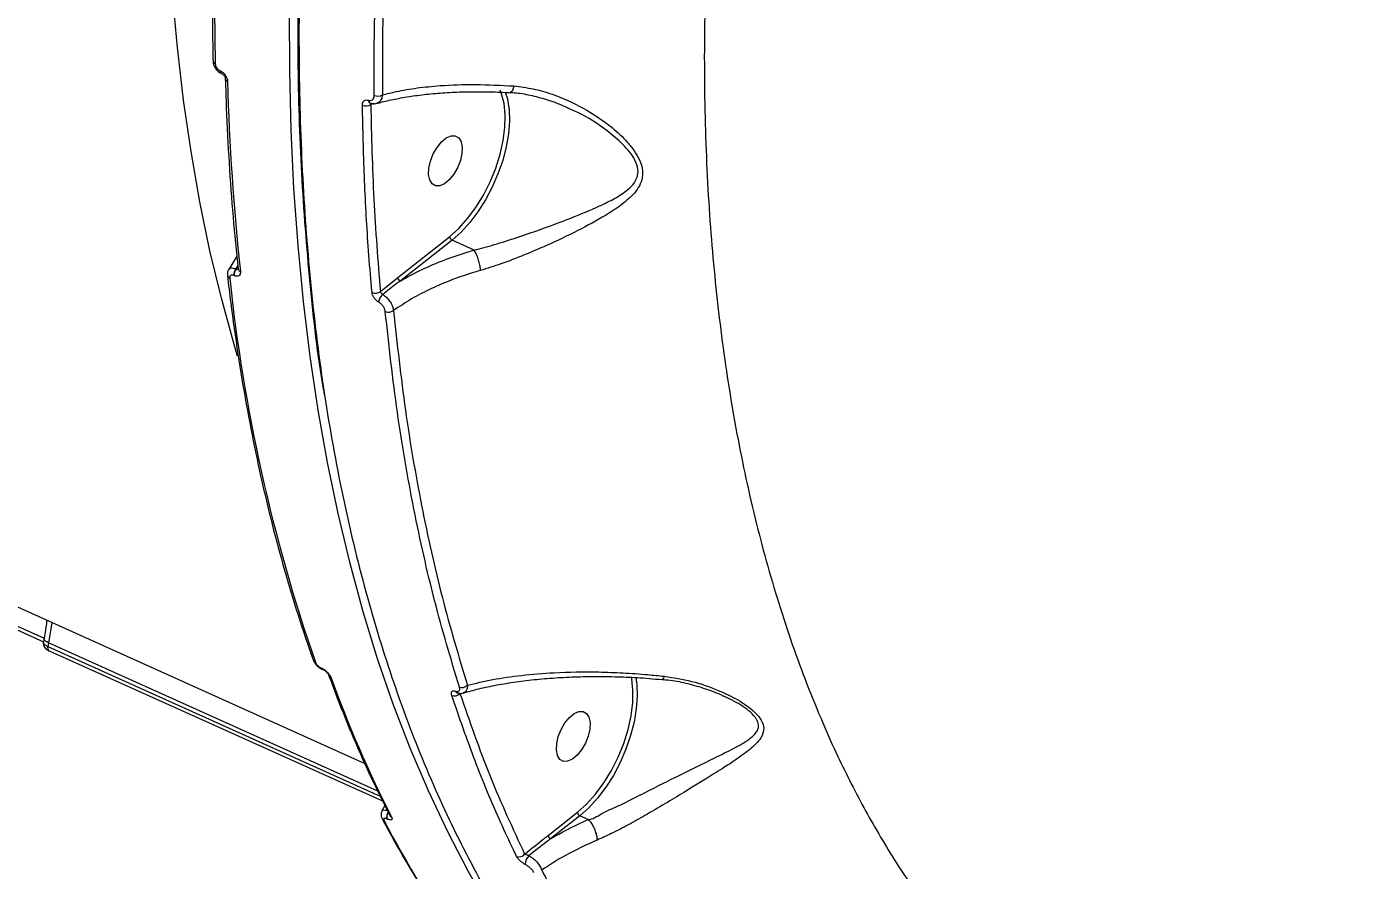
# Model space of a CAD drawing. Header units: millimetres. Extents: x -10374 to 11119, y -8221 to 9433.
# Drawn here: x -1882 to -1657.7, y -5545.6 to -5404.5 of the extents above; entities that cross this region are included whole.
import ezdxf

# ---------------------------------------------------------------- set-up
doc = ezdxf.new("R2010")
doc.units = ezdxf.units.MM
for name, color, linetype in [('DIKOM_ОБЪЕКТ', 7, 'Continuous'), ('DIKOM_РАЗМЕР_ЗОНА', 7, 'Continuous'), ('DIKOM_РАЗМЕР_ОБЪЕКТА', 7, 'Continuous')]:
    doc.layers.add(name, color=color, linetype=linetype)
doc.styles.add('style1', font='arial.ttf', dxfattribs={"width": 0.8})
doc.dimstyles.new('1-50', dxfattribs={"dimtxt": 300, "dimasz": 200, "dimexe": 100, "dimexo": 0, "dimgap": 100, "dimtad": 0, "dimdec": 0, "dimtxsty": 'style1', "dimcen": 0, "dimclrd": 7, "dimclre": 7, "dimadec": 1, "dimazin": 2, "dimtfac": 1, "dimtdec": 0, "dimtmove": 1, "dimatfit": 3, "dimfxl": 0, "dimlwd": 25, "dimlwe": 18, "dimarcsym": 0})

# ---------------------------------------------------------------- blocks, each defined once
blk = doc.blocks.new('*D16')
at = {"layer": 'Defpoints', "color": 0, "transparency": 16777216}
for p in [(-9045.1, 5161.67), (3694.49, 5161.67), (1813.16, -6719.94)]:
    blk.add_point(p, dxfattribs=at)
at = {"layer": 'DIKOM_РАЗМЕР_ОБЪЕКТА', "color": 7, "lineweight": 18, "transparency": 16777216}
for p, q in [((3694.49, 5161.67), (-9145.1, 5161.67)), ((1813.16, -6719.94), (-9145.1, -6719.94))]:
    blk.add_line(p, q, dxfattribs=at)
at = {"layer": 'DIKOM_РАЗМЕР_ОБЪЕКТА', "color": 7, "lineweight": 25, "transparency": 16777216}
for p, q in [((-9045.1, 4961.67), (-9045.1, -0.45)), ((-9045.1, -6519.94), (-9045.1, -1080.23))]:
    blk.add_line(p, q, dxfattribs=at)
at = {"layer": 'DIKOM_РАЗМЕР_ОБЪЕКТА', "color": 7, "transparency": 16777216}
for points in [[(-9078.43, 4961.67), (-9011.76, 4961.67), (-9045.1, 5161.67)], [(-9078.43, -6519.94), (-9011.76, -6519.94), (-9045.1, -6719.94)]]:
    blk.add_solid(points, dxfattribs=at)
at = {"layer": 'DIKOM_РАЗМЕР_ОБЪЕКТА', "color": 0, "transparency": 16777216, "insert": (-9045.1, -540.34), "char_height": 300, "attachment_point": 5, "rotation": 90, "style": 'style1'}
blk.add_mtext('11900', dxfattribs=at)
blk = doc.blocks.new('*D13')
at = {"layer": 'Defpoints', "color": 0, "transparency": 16777216}
for p in [(-10176.97, 7112.81), (3082.33, 7112.81), (2015.48, -8221.4)]:
    blk.add_point(p, dxfattribs=at)
at = {"layer": 'DIKOM_РАЗМЕР_ЗОНА', "color": 7, "lineweight": 18, "transparency": 16777216}
for p, q in [((3082.33, 7112.81), (-10276.97, 7112.81)), ((2015.48, -8221.4), (-10276.97, -8221.4))]:
    blk.add_line(p, q, dxfattribs=at)
at = {"layer": 'DIKOM_РАЗМЕР_ЗОНА', "color": 7, "lineweight": 25, "transparency": 16777216}
for p, q in [((-10176.97, 6912.81), (-10176.97, -14.41)), ((-10176.97, -8021.4), (-10176.97, -1094.19))]:
    blk.add_line(p, q, dxfattribs=at)
at = {"layer": 'DIKOM_РАЗМЕР_ЗОНА', "color": 7, "transparency": 16777216}
for points in [[(-10210.3, 6912.81), (-10143.64, 6912.81), (-10176.97, 7112.81)], [(-10210.3, -8021.4), (-10143.64, -8021.4), (-10176.97, -8221.4)]]:
    blk.add_solid(points, dxfattribs=at)
at = {"layer": 'DIKOM_РАЗМЕР_ЗОНА', "color": 0, "transparency": 16777216, "insert": (-10176.97, -554.3), "char_height": 300, "attachment_point": 5, "rotation": 90, "style": 'style1'}
blk.add_mtext('15300', dxfattribs=at)

msp = doc.modelspace()

# ---------------------------------------------------------------- linework, layer by layer
at = {"layer": 'DIKOM_ОБЪЕКТ', "color": 7, "linetype": 'Continuous', "lineweight": 15}
for p, q in [((-1849.67, -5411.87), (-1849.62, -5411.89)), ((-1849.45, -5412.31), (-1849.41, -5412.33)), ((-1824.54, -5417.3), (-1824.53, -5417.3)), ((-1823.98, -5417.35), (-1824.47, -5417.51)), ((-1791.42, -5418.21), (-1791.63, -5418.12)), ((-2065.82, -5419.43), (-1825.45, -5527.76)), ((-1819.97, -5446.48), (-1811.29, -5439.64)), ((-1810.88, -5440.21), (-1819.56, -5447.05)), ((-1807.2, -5441.87), (-1810.88, -5440.21)), ((-1846.87, -5442.86), (-1848.22, -5445.1)), ((-1846.72, -5444.43), (-1847.03, -5445.01)), ((-1847.03, -5445.01), (-1846.97, -5445.03)), ((-1846.97, -5445.03), (-1846.69, -5444.67)), ((-1847.32, -5446.14), (-1847.39, -5446.11)), ((-1822.87, -5448.79), (-1819.97, -5446.48)), ((-1903.9, -5495.62), (-1879.11, -5506.79)), ((-1903.71, -5496.33), (-1879.21, -5507.37)), ((-1879.11, -5506.8), (-1879.22, -5507.42)), ((-1878.34, -5507.56), (-1878.46, -5508.17)), ((-1878.46, -5508.17), (-1822.89, -5533.21)), ((-1823.3, -5532.37), (-1878.34, -5507.56)), ((-1878.27, -5508.88), (-1822.49, -5534.02)), ((-1832.75, -5511.77), (-1832.68, -5511.8)), ((-1832.57, -5511.98), (-1832.51, -5512.01)), ((-1765.39, -5516.54), (-1765.68, -5516.41)), ((-1822.11, -5534.8), (-1822.63, -5535.64)), ((-1821.72, -5537.04), (-1821.76, -5537.02)), ((-1821.3, -5536.45), (-1821.3, -5536.45)), ((-1794.82, -5539.78), (-1789.91, -5535.91)), ((-1789.5, -5536.49), (-1794.41, -5540.35)), ((-1788.11, -5537.12), (-1789.5, -5536.49)), ((-1788.11, -5537.12), (-1788.11, -5537.12))]:
    msp.add_line(p, q, dxfattribs=at)
at = {"layer": 'DIKOM_ОБЪЕКТ', "color": 7, "linetype": 'Continuous', "lineweight": 15, "flags": 128}
for points in [[(-1846.37, -5335.29), (-1847.51, -5345.07), (-1848.47, -5354.77), (-1849.26, -5364.37), (-1849.86, -5373.86), (-1850.28, -5383.25), (-1850.53, -5392.52), (-1850.59, -5401.68), (-1850.47, -5410.7)], [(-1846.75, -5459.61), (-1847.33, -5457.65), (-1849.45, -5449.92), (-1851.36, -5441.97), (-1853.05, -5433.79), (-1854.52, -5425.39), (-1855.78, -5416.79), (-1856.81, -5407.99), (-1857.63, -5398.99)], [(-1787.35, -5575.35), (-1788.14, -5574.48), (-1792.52, -5569.31), (-1796.71, -5563.85), (-1800.72, -5558.1), (-1804.55, -5552.07), (-1808.17, -5545.76), (-1811.61, -5539.18), (-1814.84, -5532.33), (-1817.87, -5525.21), (-1820.7, -5517.85), (-1823.32, -5510.23), (-1825.73, -5502.36), (-1827.93, -5494.27), (-1829.92, -5485.94), (-1831.7, -5477.39), (-1833.25, -5468.62), (-1834.6, -5459.65), (-1835.72, -5450.47), (-1836.62, -5441.1), (-1837.31, -5431.55), (-1837.77, -5421.82), (-1838.02, -5411.92), (-1838.04, -5401.86)], [(-1811.29, -5439.64), (-1809.75, -5438.26), (-1808.28, -5436.61), (-1806.89, -5434.73), (-1805.62, -5432.66), (-1804.5, -5430.46), (-1803.57, -5428.17), (-1802.84, -5425.85), (-1802.32, -5423.55), (-1802.04, -5421.34), (-1802, -5419.26), (-1802.19, -5417.37), (-1802.63, -5415.71), (-1802.85, -5415.13)], [(-1801.98, -5415.43), (-1801.63, -5416.58), (-1801.53, -5417.08)], [(-1801.53, -5417.08), (-1801.35, -5418.35), (-1801.29, -5420.31), (-1801.45, -5422.41), (-1801.83, -5424.61), (-1802.41, -5426.87), (-1803.2, -5429.13), (-1804.17, -5431.35), (-1805.29, -5433.48), (-1806.56, -5435.47), (-1807.93, -5437.28), (-1809.38, -5438.87), (-1810.88, -5440.21)], [(-1813.63, -5431.11), (-1814.21, -5430.78), (-1814.6, -5430.14), (-1814.79, -5429.24), (-1814.75, -5428.16), (-1814.48, -5426.97), (-1814.01, -5425.78), (-1813.38, -5424.69), (-1812.64, -5423.78), (-1811.84, -5423.12), (-1811.05, -5422.77), (-1810.34, -5422.77), (-1809.77, -5423.09), (-1809.37, -5423.74), (-1809.19, -5424.64), (-1809.23, -5425.72), (-1809.49, -5426.91), (-1809.96, -5428.1), (-1810.59, -5429.19), (-1811.34, -5430.1), (-1812.14, -5430.76), (-1812.92, -5431.1), (-1813.63, -5431.11)], [(-1877.82, -5504.16), (-1878.01, -5505.55), (-1878.34, -5507.56)], [(-1878.34, -5507.56), (-1878.63, -5507.42), (-1878.85, -5507.26), (-1879.01, -5507.11), (-1879.1, -5506.95), (-1879.11, -5506.8)], [(-1789.91, -5535.91), (-1788.37, -5534.53), (-1786.89, -5532.87), (-1785.5, -5530.98), (-1784.23, -5528.91), (-1783.11, -5526.69), (-1782.18, -5524.39), (-1781.45, -5522.06), (-1780.94, -5519.76), (-1780.66, -5517.55), (-1780.63, -5515.47), (-1780.83, -5513.57), (-1780.89, -5513.29)], [(-1780.16, -5513.34), (-1779.98, -5514.55), (-1779.91, -5516.51), (-1780.07, -5518.61), (-1780.44, -5520.82), (-1781.02, -5523.09), (-1781.81, -5525.36), (-1782.77, -5527.59), (-1783.9, -5529.73), (-1785.17, -5531.73), (-1786.54, -5533.55), (-1788, -5535.14), (-1789.5, -5536.49)], [(-1792.26, -5527.39), (-1792.83, -5527.06), (-1793.23, -5526.42), (-1793.41, -5525.52), (-1793.37, -5524.43), (-1793.11, -5523.25), (-1792.64, -5522.06), (-1792.01, -5520.96), (-1791.26, -5520.05), (-1790.46, -5519.4), (-1789.68, -5519.05), (-1788.97, -5519.04), (-1788.39, -5519.37), (-1788, -5520.01), (-1787.81, -5520.91), (-1787.85, -5522), (-1788.12, -5523.18), (-1788.59, -5524.37), (-1789.22, -5525.47), (-1789.96, -5526.38), (-1790.76, -5527.03), (-1791.55, -5527.38), (-1792.26, -5527.39)]]:
    msp.add_lwpolyline(points, dxfattribs=at)
at = {"layer": 'DIKOM_ОБЪЕКТ', "color": 7, "linetype": 'Continuous', "lineweight": 15}
for centre, radius, start, end in [((-1850.3, -5410.17), 0.552, 188.7669, 252.0467), ((-1849.2, -5411.92), 0.465, 173.529, 237.4692), ((-1849.16, -5411.94), 0.462, 173.3271, 238.3756), ((-1848.25, -5413.11), 0.549, 188.5661, 252.2474), ((-1450.55, -5402.94), 398.01, 181.5404, 186.1345), ((-1823.28, -5414.55), 1.56, 247.2383, 299.2411), ((-1825.27, -5416.21), 1.53, 246.9828, 301.6324), ((-1824.31, -5416.78), 0.565, 181.2146, 246.3897), ((-1810.56, -5439.55), 0.731, 186.6573, 244.3731), ((-1845.71, -5446.04), 1.68, 142.0855, 182.5755), ((-1845.64, -5446.07), 1.68, 142.157, 182.5489), ((-1846.09, -5444.93), 0.574, 190.6185, 250.7077), ((-1847.87, -5446), 0.577, 190.9215, 250.5186), ((-1559.67, -5415.97), 290.01, 186.0525, 199.085), ((-1819.24, -5446.39), 0.731, 186.6799, 244.3954), ((-1823.72, -5447.66), 1.42, 247.6879, 307.0392), ((-1821.11, -5450.85), 2.07, 131.1077, 171.8772), ((-1821.51, -5450.83), 1.43, 247.9877, 305.4413), ((-1877.87, -5508.39), 0.631, 159.2204, 230.757), ((-1833.49, -5510.2), 0.646, 200.8535, 247.5624), ((-1832.42, -5511.68), 0.341, 196.4882, 242.8628), ((-1832.37, -5511.71), 0.328, 195.6365, 244.3622), ((-1830.91, -5512.7), 0.647, 200.6181, 247.5821), ((-1638.29, -5443.44), 205.13, 199.9114, 207.0595), ((-1809.22, -5513.81), 1.24, 249.5356, 316.2322), ((-1810.5, -5515.2), 1.24, 249.4948, 318.6532), ((-1809.84, -5515.47), 0.479, 203.2113, 249.9399), ((-1821.99, -5536.59), 0.681, 208.2999, 246.5513), ((-1688.9, -5469.09), 149.76, 207.0562, 226.2744), ((-1820.53, -5536.62), 1.29, 144.5412, 198.0094), ((-1820.5, -5536.64), 1.28, 145.8267, 198.0567), ((-1820.7, -5536.13), 0.676, 207.8491, 246.7047), ((-1789.19, -5535.83), 0.731, 186.684, 244.4544), ((-1794.09, -5539.69), 0.731, 186.6843, 244.454), ((-1799.68, -5542.21), 1.17, 250.1846, 323.6265), ((-1796.65, -5544.6), 1.99, 132.92, 180.7804)]:
    msp.add_arc(centre, radius, start, end, dxfattribs=at)
for points, knots in [([(-1832.2, -5466.02), (-1832.26, -5465.72), (-1833.33, -5459.79), (-1834.68, -5447.49), (-1836.16, -5429.13), (-1836.74, -5410.04), (-1836.52, -5390.41), (-1835.47, -5370.27), (-1833.58, -5349.65), (-1830.86, -5328.59), (-1827.33, -5307.17), (-1823.02, -5285.47), (-1817.93, -5263.62), (-1812.08, -5241.66), (-1805.47, -5219.64), (-1798.11, -5197.59), (-1790.04, -5175.59), (-1781.3, -5153.72), (-1771.92, -5132.11), (-1762.57, -5112.16), (-1753.37, -5093.85), (-1744.48, -5077.12), (-1735.23, -5060.69), (-1725.55, -5044.41), (-1715.42, -5028.33), (-1704.86, -5012.49), (-1694.03, -4997.07), (-1686.59, -4987.23), (-1682.88, -4982.3)], [0, 0, 0, 0, 0.002248, 0.044575, 0.086969, 0.129363, 0.17169, 0.213883, 0.256077, 0.298403, 0.340797, 0.383192, 0.425518, 0.467712, 0.509905, 0.552231, 0.594625, 0.63702, 0.679346, 0.72154, 0.755729, 0.789954, 0.824178, 0.858367, 0.893756, 0.929184, 0.964611, 1, 1, 1, 1]), ([(-1682.36, -4982.08), (-1684.95, -4985.5), (-1692, -4994.79), (-1703.21, -5010.56), (-1715.85, -5029.53), (-1728.06, -5049.15), (-1739.79, -5069.3), (-1750.98, -5089.91), (-1761.6, -5110.9), (-1771.61, -5132.25), (-1781.01, -5153.91), (-1789.77, -5175.83), (-1797.86, -5197.89), (-1805.24, -5219.99), (-1811.87, -5242.06), (-1817.73, -5264.07), (-1822.83, -5285.98), (-1827.15, -5307.72), (-1830.69, -5329.2), (-1833.41, -5350.3), (-1835.31, -5370.97), (-1836.37, -5391.16), (-1836.59, -5410.84), (-1835.99, -5429.96), (-1834.57, -5448.43), (-1832.34, -5466.17), (-1829.29, -5483.1), (-1825.42, -5499.19), (-1820.74, -5514.43), (-1815.29, -5528.77), (-1809.07, -5542.15), (-1802.15, -5554.53), (-1794.8, -5565.22), (-1789.5, -5572.09), (-1786.65, -5575.05), (-1786.36, -5575.35)], [0, 0, 0, 0, 0.018445, 0.05007, 0.081795, 0.11357, 0.145346, 0.17707, 0.208695, 0.24032, 0.272045, 0.30382, 0.335595, 0.36732, 0.398945, 0.43057, 0.462294, 0.494069, 0.525845, 0.557569, 0.589194, 0.620819, 0.652544, 0.684319, 0.716094, 0.747819, 0.779444, 0.811069, 0.842793, 0.874568, 0.906344, 0.938068, 0.969693, 0.99689, 1, 1, 1, 1]), ([(-1658.94, -5068.91), (-1662.23, -5074.09), (-1668.83, -5084.45), (-1678.28, -5100.49), (-1687.39, -5116.84), (-1696.23, -5133.72), (-1704.74, -5151.1), (-1712.91, -5168.95), (-1720.59, -5186.99), (-1727.96, -5205.7), (-1734.96, -5225.03), (-1741.5, -5244.95), (-1747.44, -5265.05), (-1752.72, -5285.27), (-1757.32, -5305.54), (-1761.12, -5325.38), (-1764.14, -5344.75), (-1766.4, -5363.58), (-1767.94, -5382.23), (-1768.72, -5400.59), (-1768.73, -5418.62), (-1767.96, -5435.88), (-1766.43, -5452.35), (-1764.2, -5468), (-1761.21, -5483.09), (-1757.44, -5497.56), (-1752.9, -5511.32), (-1748.03, -5523.25), (-1743, -5533.51), (-1737.99, -5542.32), (-1732.54, -5550.55), (-1726.69, -5558.17), (-1720.45, -5565.16), (-1713.82, -5571.49), (-1706.83, -5577.23), (-1701.86, -5580.5), (-1699.37, -5582.13)], [0, 0, 0, 0, 0.027766, 0.055564, 0.083362, 0.111128, 0.140031, 0.168973, 0.197914, 0.226818, 0.258245, 0.289696, 0.321123, 0.353467, 0.385838, 0.418183, 0.449506, 0.480853, 0.512176, 0.544412, 0.576676, 0.608912, 0.640161, 0.671434, 0.702682, 0.734841, 0.767027, 0.799186, 0.824146, 0.849107, 0.874267, 0.899426, 0.924469, 0.949512, 0.974756, 1, 1, 1, 1]), ([(-1846.75, -5334.88), (-1846.97, -5336.68), (-1847.61, -5341.9), (-1848.52, -5350.47), (-1849.41, -5360.55), (-1850.1, -5370.52), (-1850.6, -5380.38), (-1850.9, -5390.11), (-1851, -5399.54), (-1850.93, -5406.23), (-1850.86, -5409.72), (-1850.85, -5410.26)], [0, 0, 0, 0, 0.068841, 0.199644, 0.330454, 0.461267, 0.592084, 0.722904, 0.853727, 0.977671, 1, 1, 1, 1]), ([(-1823.89, -5415.99), (-1823.89, -5413.05), (-1823.92, -5404.44), (-1823.48, -5389.85), (-1822.34, -5372.05), (-1820.6, -5353.85), (-1818.9, -5341.43), (-1818.05, -5335.22)], [0, 0, 0, 0, 0.114456, 0.334765, 0.555076, 0.777538, 1, 1, 1, 1]), ([(-1816.7, -5335.33), (-1817.54, -5341.46), (-1819.22, -5353.74), (-1820.96, -5371.84), (-1822.11, -5389.67), (-1822.55, -5404.34), (-1822.53, -5412.98), (-1822.52, -5415.91)], [0, 0, 0, 0, 0.22031, 0.440622, 0.663083, 0.885546, 1, 1, 1, 1]), ([(-1850.83, -5410.26), (-1850.83, -5410.32), (-1850.84, -5410.6), (-1850.67, -5411.12), (-1850.26, -5411.74), (-1849.82, -5412.17), (-1849.51, -5412.27), (-1849.45, -5412.29)], [0, 0, 0, 0, 0.076537, 0.330753, 0.615448, 0.916861, 1, 1, 1, 1]), ([(-1850.47, -5410.7), (-1850.46, -5410.79), (-1850.44, -5410.99), (-1850.3, -5411.29), (-1850.09, -5411.56), (-1849.87, -5411.76), (-1849.72, -5411.84), (-1849.67, -5411.87)], [0, 0, 0, 0, 0.214224, 0.428408, 0.642898, 0.857673, 1, 1, 1, 1]), ([(-1849.62, -5411.89), (-1849.54, -5411.93), (-1849.32, -5412.05), (-1848.99, -5412.34), (-1848.68, -5412.75), (-1848.47, -5413.21), (-1848.44, -5413.49), (-1848.42, -5413.64)], [0, 0, 0, 0, 0.140852, 0.355285, 0.570062, 0.784945, 1, 1, 1, 1]), ([(-1849.41, -5412.34), (-1849.38, -5412.35), (-1849.32, -5412.38), (-1849.2, -5412.47), (-1849.06, -5412.62), (-1848.93, -5412.79), (-1848.84, -5412.98), (-1848.8, -5413.11), (-1848.79, -5413.19), (-1848.79, -5413.19), (-1848.79, -5413.19)], [0, 0, 0, 0, 0.116252, 0.258268, 0.403861, 0.564562, 0.726325, 0.866527, 0.997451, 1, 1, 1, 1]), ([(-1848.79, -5413.2), (-1848.74, -5414.83), (-1848.59, -5419.57), (-1848.19, -5427.3), (-1847.55, -5436.29), (-1846.95, -5442.14), (-1846.66, -5445.03)], [0, 0, 0, 0, 0.149892, 0.434709, 0.719548, 1, 1, 1, 1]), ([(-1822.52, -5415.91), (-1821.76, -5415.72), (-1819.96, -5415.26), (-1816.75, -5414.72), (-1812.38, -5414.28), (-1807.01, -5414.08), (-1802.7, -5414.31), (-1800.52, -5414.42)], [0, 0, 0, 0, 0.130168, 0.308139, 0.488273, 0.740853, 1, 1, 1, 1]), ([(-1800.52, -5414.42), (-1799.45, -5414.56), (-1797.3, -5414.82), (-1793.39, -5415.96), (-1788.85, -5417.99), (-1784.62, -5420.83), (-1781.87, -5423.4), (-1780.39, -5425.25), (-1779.45, -5426.85), (-1778.94, -5428.54), (-1779.08, -5430.13), (-1779.69, -5431.47), (-1780.85, -5432.92), (-1782.68, -5434.46), (-1785.72, -5436.43), (-1789.82, -5438.64), (-1794.46, -5440.86), (-1798.82, -5442.72), (-1802.55, -5444.17), (-1804.98, -5444.93), (-1806.12, -5445.28)], [0, 0, 0, 0, 0.051565, 0.103894, 0.193805, 0.286392, 0.343692, 0.372755, 0.402465, 0.436679, 0.467109, 0.496458, 0.52697, 0.580375, 0.634944, 0.725162, 0.818119, 0.880198, 0.943886, 1, 1, 1, 1]), ([(-1800.52, -5414.42), (-1800.53, -5414.45), (-1800.59, -5414.69), (-1800.74, -5415.09), (-1800.96, -5415.45), (-1801.1, -5415.46), (-1801.16, -5415.47)], [0, 0, 0, 0, 0.038023, 0.381293, 0.737265, 1, 1, 1, 1]), ([(-1825.87, -5417.62), (-1825.87, -5417.57), (-1825.86, -5417.38), (-1825.78, -5417.1), (-1825.56, -5416.85), (-1825.25, -5416.73), (-1825, -5416.77), (-1824.87, -5416.8)], [0, 0, 0, 0, 0.07956, 0.319436, 0.549687, 0.774773, 1, 1, 1, 1]), ([(-1824.87, -5416.8), (-1824.75, -5416.82), (-1824.5, -5416.86), (-1824.19, -5416.74), (-1823.97, -5416.5), (-1823.89, -5416.22), (-1823.89, -5416.03), (-1823.89, -5415.99)], [0, 0, 0, 0, 0.226341, 0.452637, 0.682324, 0.920797, 1, 1, 1, 1]), ([(-1822.52, -5415.91), (-1822.53, -5415.99), (-1822.57, -5416.3), (-1822.75, -5416.77), (-1823.08, -5417.17), (-1823.36, -5417.24), (-1823.46, -5417.27)], [0, 0, 0, 0, 0.116957, 0.470299, 0.813731, 1, 1, 1, 1]), ([(-1823.44, -5417.35), (-1823.25, -5417.29), (-1822.33, -5417.01), (-1820.43, -5416.6), (-1817.75, -5416.12), (-1814.83, -5415.75), (-1811.71, -5415.5), (-1808.42, -5415.37), (-1805, -5415.38), (-1802.57, -5415.44), (-1801.27, -5415.53), (-1801.16, -5415.54)], [0, 0, 0, 0, 0.03458, 0.167019, 0.301609, 0.437908, 0.575312, 0.713225, 0.850864, 0.987658, 1, 1, 1, 1]), ([(-1801.17, -5415.51), (-1800.93, -5415.52), (-1799.81, -5415.56), (-1797.77, -5415.93), (-1795.05, -5416.65), (-1792.9, -5417.41), (-1791.71, -5418), (-1791.41, -5418.15)], [0, 0, 0, 0, 0.07094, 0.333866, 0.611157, 0.902329, 1, 1, 1, 1]), ([(-1824.26, -5448.97), (-1824.31, -5448.46), (-1824.54, -5445.88), (-1825.04, -5439.46), (-1825.61, -5429.58), (-1825.78, -5421.61), (-1825.87, -5417.62)], [0, 0, 0, 0, 0.050766, 0.253848, 0.626692, 1, 1, 1, 1]), ([(-1824.53, -5417.29), (-1824.49, -5417.3), (-1824.23, -5417.4), (-1823.86, -5417.43), (-1823.58, -5417.32), (-1823.51, -5417.29)], [0, 0, 0, 0, 0.110455, 0.789819, 1, 1, 1, 1]), ([(-1824.49, -5417.31), (-1824.5, -5417.33), (-1824.52, -5417.37), (-1824.5, -5417.45), (-1824.48, -5417.5), (-1824.47, -5417.51)], [0, 0, 0, 0, 0.39215, 0.846656, 1, 1, 1, 1]), ([(-1824.47, -5417.51), (-1824.35, -5422.83), (-1824.1, -5433.49), (-1823.28, -5443.69), (-1822.87, -5448.79)], [0, 0, 0, 0, 0.499447, 1, 1, 1, 1]), ([(-1807.19, -5441.87), (-1807.19, -5441.87), (-1806.08, -5441.6), (-1803.67, -5440.94), (-1799.99, -5439.77), (-1795.66, -5438.27), (-1790.96, -5436.54), (-1786.81, -5434.8), (-1783.64, -5433.26), (-1781.65, -5431.98), (-1780.44, -5430.77), (-1779.84, -5429.63), (-1779.69, -5428.35), (-1780.21, -5426.84), (-1781.17, -5425.43), (-1782.69, -5423.74), (-1785.5, -5421.41), (-1788.58, -5419.35), (-1790.89, -5418.42), (-1791.42, -5418.21)], [0, 0, 0, 0, 0.000039, 0.06801, 0.145275, 0.222642, 0.335527, 0.448505, 0.513586, 0.578475, 0.621415, 0.646716, 0.679948, 0.717528, 0.751295, 0.785209, 0.853852, 0.965985, 1, 1, 1, 1]), ([(-1819.56, -5447.05), (-1818.36, -5446.39), (-1816.04, -5445.11), (-1812.2, -5443.49), (-1809.23, -5442.46), (-1807.53, -5441.97), (-1807.2, -5441.87)], [0, 0, 0, 0, 0.320823, 0.622356, 0.927227, 1, 1, 1, 1]), ([(-1807.2, -5441.87), (-1807.2, -5441.87), (-1807.19, -5441.87), (-1807.19, -5441.87), (-1807.19, -5441.87)], [0, 0, 0, 0, 0.668059, 1, 1, 1, 1]), ([(-1806.12, -5445.28), (-1806.12, -5445.24), (-1806.13, -5445.08), (-1806.18, -5444.66), (-1806.31, -5443.97), (-1806.56, -5443.15), (-1806.86, -5442.4), (-1807.08, -5442.05), (-1807.19, -5441.87)], [0, 0, 0, 0, 0.035002, 0.15526, 0.366412, 0.577667, 0.788827, 1, 1, 1, 1]), ([(-1848.2, -5445.11), (-1848.24, -5445.17), (-1848.38, -5445.35), (-1848.46, -5445.71), (-1848.43, -5445.99), (-1848.42, -5446.11)], [0, 0, 0, 0, 0.198401, 0.647163, 1, 1, 1, 1]), ([(-1848.2, -5445.1), (-1848.2, -5445.09), (-1848.16, -5444.97), (-1847.93, -5444.87), (-1847.54, -5444.84), (-1847.2, -5444.95), (-1847.03, -5445.01)], [0, 0, 0, 0, 0.049275, 0.365416, 0.682286, 1, 1, 1, 1]), ([(-1846.28, -5445.47), (-1846.28, -5445.57), (-1846.27, -5445.8), (-1846.39, -5446.07), (-1846.63, -5446.24), (-1846.95, -5446.28), (-1847.2, -5446.19), (-1847.32, -5446.14)], [0, 0, 0, 0, 0.174248, 0.389657, 0.595822, 0.797899, 1, 1, 1, 1]), ([(-1846.97, -5445.03), (-1846.93, -5445.05), (-1846.89, -5445.06), (-1846.8, -5445.05), (-1846.74, -5445.05), (-1846.71, -5445.01), (-1846.71, -5445.01)], [0, 0, 0, 0, 0.396847, 0.481499, 0.995304, 1, 1, 1, 1]), ([(-1846.66, -5445.03), (-1846.66, -5445.04), (-1846.66, -5445.06), (-1846.66, -5445.05), (-1846.66, -5445.05)], [0, 0, 0, 0, 0.527914, 1, 1, 1, 1]), ([(-1806.12, -5445.28), (-1806.43, -5445.37), (-1808.03, -5445.83), (-1810.83, -5446.78), (-1814.38, -5448.29), (-1817.72, -5450.01), (-1819.69, -5451.33), (-1820.68, -5451.99)], [0, 0, 0, 0, 0.056373, 0.288287, 0.522771, 0.760005, 1, 1, 1, 1]), ([(-1848.44, -5446.11), (-1848.26, -5447.64), (-1847.73, -5452.07), (-1846.72, -5459.28), (-1845.32, -5467.66), (-1843.73, -5475.85), (-1841.95, -5483.85), (-1839.98, -5491.64), (-1837.81, -5499.22), (-1835.83, -5505.46), (-1834.54, -5509.14), (-1834.1, -5510.43)], [0, 0, 0, 0, 0.065274, 0.189306, 0.313341, 0.43738, 0.561422, 0.685459, 0.809494, 0.933527, 1, 1, 1, 1]), ([(-1847.39, -5446.11), (-1847.47, -5446.08), (-1847.63, -5446.02), (-1847.84, -5446.05), (-1847.99, -5446.16), (-1848.07, -5446.33), (-1848.06, -5446.48), (-1848.06, -5446.55)], [0, 0, 0, 0, 0.204021, 0.408049, 0.613413, 0.826522, 1, 1, 1, 1]), ([(-1819.56, -5447.05), (-1819.77, -5447.21), (-1820.75, -5447.95), (-1821.72, -5448.71), (-1822.47, -5449.3)], [0, 0, 0, 0, 0.218598, 1, 1, 1, 1]), ([(-1823.16, -5450.56), (-1823.18, -5450.55), (-1823.34, -5450.45), (-1823.63, -5450.21), (-1823.95, -5449.82), (-1824.19, -5449.38), (-1824.24, -5449.11), (-1824.26, -5448.97)], [0, 0, 0, 0, 0.047938, 0.285737, 0.523517, 0.761771, 1, 1, 1, 1]), ([(-1822.87, -5448.79), (-1822.86, -5448.83), (-1822.84, -5448.92), (-1822.75, -5449.06), (-1822.63, -5449.18), (-1822.53, -5449.26), (-1822.48, -5449.29), (-1822.47, -5449.3)], [0, 0, 0, 0, 0.23839, 0.476624, 0.714982, 0.951979, 1, 1, 1, 1]), ([(-1822.47, -5449.3), (-1822.42, -5449.32), (-1822.16, -5449.49), (-1821.7, -5449.89), (-1821.17, -5450.56), (-1820.79, -5451.3), (-1820.72, -5451.76), (-1820.68, -5451.99)], [0, 0, 0, 0, 0.048479, 0.286716, 0.524653, 0.762279, 1, 1, 1, 1]), ([(-1822.04, -5452.15), (-1822.07, -5452.02), (-1822.12, -5451.74), (-1822.36, -5451.31), (-1822.68, -5450.91), (-1822.97, -5450.67), (-1823.13, -5450.58), (-1823.16, -5450.56)], [0, 0, 0, 0, 0.237812, 0.47552, 0.713539, 0.951571, 1, 1, 1, 1]), ([(-1809.66, -5514.98), (-1811.09, -5510.19), (-1813.95, -5500.62), (-1817.36, -5485.23), (-1820.17, -5469.15), (-1821.42, -5457.82), (-1822.04, -5452.15)], [0, 0, 0, 0, 0.248593, 0.49719, 0.748594, 1, 1, 1, 1]), ([(-1820.68, -5451.99), (-1820.06, -5457.58), (-1818.83, -5468.77), (-1816.06, -5484.76), (-1812.65, -5500.18), (-1809.76, -5509.84), (-1808.32, -5514.67)], [0, 0, 0, 0, 0.248593, 0.497191, 0.748594, 1, 1, 1, 1]), ([(-1878.65, -5503.79), (-1878.69, -5504.17), (-1878.81, -5505.16), (-1878.99, -5506.18), (-1879.11, -5506.8)], [0, 0, 0, 0, 0.386367, 1, 1, 1, 1]), ([(-1879.21, -5507.43), (-1879.22, -5507.52), (-1879.26, -5507.73), (-1879.17, -5508.07), (-1878.98, -5508.38), (-1878.69, -5508.66), (-1878.44, -5508.81), (-1878.27, -5508.88), (-1878.26, -5508.88)], [0, 0, 0, 0, 0.139733, 0.333444, 0.518427, 0.714984, 0.990698, 1, 1, 1, 1]), ([(-1879.21, -5507.42), (-1879.21, -5507.5), (-1879.21, -5507.65), (-1878.94, -5507.92), (-1878.62, -5508.08), (-1878.46, -5508.17)], [0, 0, 0, 0, 0.3134, 0.65672, 1, 1, 1, 1]), ([(-1834.08, -5510.42), (-1834.07, -5510.47), (-1834, -5510.72), (-1833.72, -5511.11), (-1833.24, -5511.59), (-1832.83, -5511.89), (-1832.59, -5511.96), (-1832.57, -5511.97)], [0, 0, 0, 0, 0.077231, 0.365493, 0.65524, 0.967349, 1, 1, 1, 1]), ([(-1833.74, -5510.79), (-1833.7, -5510.87), (-1833.63, -5511.03), (-1833.42, -5511.29), (-1833.16, -5511.52), (-1832.93, -5511.68), (-1832.79, -5511.75), (-1832.75, -5511.77)], [0, 0, 0, 0, 0.22868, 0.457834, 0.678504, 0.888198, 1, 1, 1, 1]), ([(-1832.68, -5511.8), (-1832.62, -5511.83), (-1832.41, -5511.93), (-1832.05, -5512.18), (-1831.65, -5512.54), (-1831.33, -5512.94), (-1831.22, -5513.18), (-1831.16, -5513.3)], [0, 0, 0, 0, 0.108317, 0.320529, 0.543133, 0.771543, 1, 1, 1, 1]), ([(-1832.51, -5512.01), (-1832.46, -5512.03), (-1832.36, -5512.08), (-1832.15, -5512.22), (-1831.94, -5512.4), (-1831.74, -5512.6), (-1831.6, -5512.78), (-1831.53, -5512.9), (-1831.52, -5512.92), (-1831.52, -5512.93)], [0, 0, 0, 0, 0.126219, 0.263186, 0.424214, 0.601448, 0.763087, 0.907077, 1, 1, 1, 1]), ([(-1831.52, -5512.93), (-1831.06, -5514.17), (-1829.73, -5517.77), (-1827.38, -5523.54), (-1824.45, -5530.16), (-1822.34, -5534.36), (-1821.3, -5536.45)], [0, 0, 0, 0, 0.149894, 0.434574, 0.719247, 1, 1, 1, 1]), ([(-1808.99, -5515.96), (-1808.13, -5515.72), (-1806.37, -5515.22), (-1803.4, -5514.6), (-1800.18, -5514.07), (-1796.76, -5513.66), (-1793.17, -5513.37), (-1789.45, -5513.21), (-1785.64, -5513.17), (-1781.79, -5513.27), (-1778.5, -5513.45), (-1776.48, -5513.65), (-1775.76, -5513.72)], [0, 0, 0, 0, 0.100779, 0.207865, 0.315186, 0.422501, 0.529639, 0.636423, 0.741979, 0.84472, 0.944447, 1, 1, 1, 1]), ([(-1808.32, -5514.67), (-1806.93, -5514.33), (-1804.13, -5513.66), (-1799.24, -5512.96), (-1793.39, -5512.47), (-1787.63, -5512.37), (-1782.3, -5512.57), (-1778.63, -5512.82), (-1776.3, -5513.07), (-1775.38, -5513.16)], [0, 0, 0, 0, 0.161025, 0.323856, 0.493665, 0.708325, 0.818537, 0.928739, 1, 1, 1, 1]), ([(-1775.38, -5513.16), (-1773.85, -5513.41), (-1770.75, -5513.9), (-1766.62, -5515.32), (-1763.57, -5516.79), (-1761.57, -5518.07), (-1760.16, -5519.2), (-1759.05, -5520.52), (-1758.6, -5522.05), (-1759.09, -5523.34), (-1760.05, -5524.49), (-1761.53, -5525.79), (-1763.98, -5527.53), (-1767.66, -5529.86), (-1771.56, -5532.25), (-1775.28, -5534.5), (-1778.41, -5536.34), (-1781.43, -5538.04), (-1784.13, -5539.45), (-1785.83, -5540.21), (-1786.61, -5540.56)], [0, 0, 0, 0, 0.075315, 0.152121, 0.213186, 0.244135, 0.275686, 0.312982, 0.350602, 0.401222, 0.437876, 0.474587, 0.550793, 0.640341, 0.732649, 0.793004, 0.854941, 0.904778, 0.956108, 1, 1, 1, 1]), ([(-1775.38, -5513.16), (-1775.39, -5513.19), (-1775.47, -5513.4), (-1775.6, -5513.66), (-1775.71, -5513.68), (-1775.76, -5513.69)], [0, 0, 0, 0, 0.086028, 0.594337, 1, 1, 1, 1]), ([(-1810.28, -5515.66), (-1810.18, -5515.68), (-1809.97, -5515.73), (-1809.74, -5515.66), (-1809.61, -5515.49), (-1809.58, -5515.25), (-1809.63, -5515.06), (-1809.66, -5514.98)], [0, 0, 0, 0, 0.192008, 0.383563, 0.590248, 0.834079, 1, 1, 1, 1]), ([(-1808.32, -5514.67), (-1808.32, -5514.81), (-1808.31, -5515.17), (-1808.47, -5515.6), (-1808.72, -5515.88), (-1808.93, -5515.92), (-1809, -5515.93)], [0, 0, 0, 0, 0.230233, 0.574423, 0.875422, 1, 1, 1, 1]), ([(-1775.75, -5513.7), (-1775.42, -5513.72), (-1774.09, -5513.81), (-1771.77, -5514.27), (-1768.84, -5515.09), (-1766.69, -5515.87), (-1765.58, -5516.41), (-1765.38, -5516.51)], [0, 0, 0, 0, 0.088621, 0.364825, 0.647468, 0.934755, 1, 1, 1, 1]), ([(-1810.93, -5516.36), (-1810.95, -5516.28), (-1811.01, -5516.07), (-1810.98, -5515.82), (-1810.84, -5515.65), (-1810.61, -5515.58), (-1810.39, -5515.63), (-1810.28, -5515.66)], [0, 0, 0, 0, 0.165511, 0.412056, 0.620024, 0.809711, 1, 1, 1, 1]), ([(-1800.08, -5543.31), (-1800.26, -5542.94), (-1801.15, -5541.08), (-1803.57, -5535.86), (-1807.13, -5527.39), (-1809.66, -5520.04), (-1810.93, -5516.36)], [0, 0, 0, 0, 0.044142, 0.220724, 0.610015, 1, 1, 1, 1]), ([(-1810.02, -5515.92), (-1810.03, -5515.91), (-1810.03, -5515.91), (-1810.01, -5515.92), (-1810.01, -5515.92)], [0, 0, 0, 0, 0.911806, 1, 1, 1, 1]), ([(-1810.01, -5515.92), (-1810, -5515.92), (-1809.78, -5516.01), (-1809.44, -5516.06), (-1809.12, -5515.97), (-1809.01, -5515.94)], [0, 0, 0, 0, 0.01658, 0.676105, 1, 1, 1, 1]), ([(-1809.68, -5515.97), (-1809.68, -5515.97), (-1809.66, -5515.98), (-1809.61, -5516), (-1809.57, -5516.02)], [0, 0, 0, 0, 0.014619, 1, 1, 1, 1]), ([(-1809.57, -5516.02), (-1807.94, -5520.71), (-1804.68, -5530.11), (-1800.72, -5538.64), (-1798.74, -5542.9)], [0, 0, 0, 0, 0.499273, 1, 1, 1, 1]), ([(-1788.11, -5537.12), (-1788.11, -5537.12), (-1787.36, -5537.12), (-1785.72, -5535.93), (-1783.11, -5534.91), (-1780.15, -5533.37), (-1777.02, -5531.8), (-1773.29, -5529.91), (-1769.27, -5527.95), (-1765.48, -5526.08), (-1762.33, -5524.5), (-1760.55, -5523.26), (-1759.78, -5522.23), (-1759.56, -5521.49), (-1759.69, -5520.83), (-1760.13, -5520.03), (-1760.88, -5519.19), (-1762.26, -5518.18), (-1763.73, -5517.27), (-1764.84, -5516.79), (-1765.39, -5516.54)], [0, 0, 0, 0, 0.000011, 0.052842, 0.115079, 0.17737, 0.25407, 0.330874, 0.445591, 0.560441, 0.652814, 0.744584, 0.774094, 0.803492, 0.838773, 0.845654, 0.887791, 0.924732, 0.961812, 1, 1, 1, 1]), ([(-1822.56, -5535.69), (-1822.55, -5535.66), (-1822.51, -5535.55), (-1822.25, -5535.5), (-1821.88, -5535.54), (-1821.58, -5535.65), (-1821.47, -5535.7)], [0, 0, 0, 0, 0.127737, 0.454832, 0.782724, 1, 1, 1, 1]), ([(-1822.56, -5535.66), (-1822.57, -5535.67), (-1822.67, -5535.78), (-1822.75, -5536.06), (-1822.76, -5536.42), (-1822.7, -5536.71), (-1822.61, -5536.85), (-1822.58, -5536.9)], [0, 0, 0, 0, 0.025378, 0.329535, 0.598256, 0.85764, 1, 1, 1, 1]), ([(-1822.59, -5536.91), (-1822.01, -5538), (-1820.34, -5541.15), (-1817.43, -5546.17), (-1813.81, -5551.91), (-1810.02, -5557.38), (-1806.07, -5562.6), (-1801.95, -5567.56), (-1797.74, -5572.16), (-1794.59, -5575.31), (-1792.88, -5576.92), (-1792.61, -5577.19)], [0, 0, 0, 0, 0.068837, 0.199498, 0.330145, 0.460761, 0.591351, 0.721902, 0.852416, 0.975984, 1, 1, 1, 1]), ([(-1821.76, -5537.02), (-1821.82, -5537), (-1821.96, -5536.94), (-1822.15, -5536.91), (-1822.28, -5536.94), (-1822.33, -5537.04), (-1822.29, -5537.16), (-1822.26, -5537.21)], [0, 0, 0, 0, 0.14229, 0.357164, 0.57153, 0.785681, 1, 1, 1, 1]), ([(-1820.97, -5536.75), (-1820.94, -5536.84), (-1820.87, -5537.01), (-1820.94, -5537.17), (-1821.14, -5537.22), (-1821.42, -5537.17), (-1821.63, -5537.08), (-1821.72, -5537.04)], [0, 0, 0, 0, 0.215048, 0.429957, 0.644734, 0.85915, 1, 1, 1, 1]), ([(-1794.41, -5540.35), (-1794.17, -5540.21), (-1792.2, -5539.04), (-1790.02, -5538.02), (-1788.11, -5537.12)], [0, 0, 0, 0, 0.121393, 1, 1, 1, 1]), ([(-1786.61, -5540.56), (-1786.61, -5540.52), (-1786.6, -5540.31), (-1786.65, -5539.83), (-1786.85, -5539.08), (-1787.2, -5538.3), (-1787.63, -5537.59), (-1787.95, -5537.28), (-1788.11, -5537.12)], [0, 0, 0, 0, 0.031924, 0.204815, 0.403645, 0.602418, 0.801155, 1, 1, 1, 1]), ([(-1798.74, -5542.9), (-1797.66, -5542.04), (-1796.35, -5540.99), (-1795.05, -5539.96), (-1794.82, -5539.78)], [0, 0, 0, 0, 0.824312, 1, 1, 1, 1]), ([(-1794.41, -5540.35), (-1794.64, -5540.53), (-1795.86, -5541.45), (-1797.05, -5542.39), (-1798.01, -5543.14)], [0, 0, 0, 0, 0.194137, 1, 1, 1, 1]), ([(-1786.61, -5540.56), (-1788.43, -5541.38), (-1791.78, -5542.89), (-1794.6, -5544.74), (-1795.88, -5545.59)], [0, 0, 0, 0, 0.542537, 1, 1, 1, 1]), ([(-1798.65, -5544.63), (-1798.79, -5544.55), (-1799.08, -5544.38), (-1799.51, -5544.03), (-1799.87, -5543.65), (-1800.01, -5543.42), (-1800.08, -5543.31)], [0, 0, 0, 0, 0.221388, 0.474557, 0.737371, 1, 1, 1, 1]), ([(-1798.74, -5542.9), (-1798.69, -5542.92), (-1798.59, -5542.94), (-1798.39, -5543.01), (-1798.21, -5543.07), (-1798.08, -5543.12), (-1798.02, -5543.14), (-1798.01, -5543.14)], [0, 0, 0, 0, 0.294513, 0.573885, 0.814049, 0.960042, 1, 1, 1, 1]), ([(-1798.01, -5543.14), (-1797.79, -5543.28), (-1797.33, -5543.58), (-1796.67, -5544.22), (-1796.13, -5544.94), (-1795.97, -5545.38), (-1795.88, -5545.59)], [0, 0, 0, 0, 0.22402, 0.480741, 0.741436, 1, 1, 1, 1]), ([(-1797.19, -5545.97), (-1797.26, -5545.86), (-1797.4, -5545.62), (-1797.78, -5545.24), (-1798.21, -5544.88), (-1798.51, -5544.71), (-1798.65, -5544.63)], [0, 0, 0, 0, 0.263218, 0.526664, 0.781444, 1, 1, 1, 1]), ([(-1795.88, -5545.59), (-1794.22, -5548.79), (-1790.89, -5555.17), (-1785.36, -5564.02), (-1779.46, -5572.37), (-1775.18, -5577.41), (-1773.04, -5579.93)], [0, 0, 0, 0, 0.249095, 0.498194, 0.749097, 1, 1, 1, 1])]:
    msp.add_open_spline(points, degree=3, knots=knots, dxfattribs=at)

# ---------------------------------------------------------------- dimensions: what is measured, and where the dimension line sits
at = {"layer": 'DIKOM_РАЗМЕР_ЗОНА'}
dim = msp.add_linear_dim(base=(-10176.97, 7112.81), p1=(2015.48, -8221.4), p2=(3082.33, 7112.81), angle=270, text='15300', dimstyle='1-50', override={"dimscale": 1, "dimtix": 0, "dimtofl": 1, "dimtmove": 1, "dimatfit": 3}, dxfattribs=at)
dim.commit()
dim.dimension.update_dxf_attribs({"geometry": '*D13', "text_midpoint": (-10176.97, -554.3), "dimtype": 160})
at = {"layer": 'DIKOM_РАЗМЕР_ОБЪЕКТА'}
dim = msp.add_linear_dim(base=(-9045.1, 5161.67), p1=(1813.16, -6719.94), p2=(3694.49, 5161.67), angle=270, text='11900', dimstyle='1-50', override={"dimscale": 1, "dimtix": 0, "dimtofl": 1, "dimtmove": 1, "dimatfit": 3}, dxfattribs=at)
dim.commit()
dim.dimension.update_dxf_attribs({"geometry": '*D16', "text_midpoint": (-9045.1, -540.34), "dimtype": 160})

doc.saveas('drawing.dxf')
